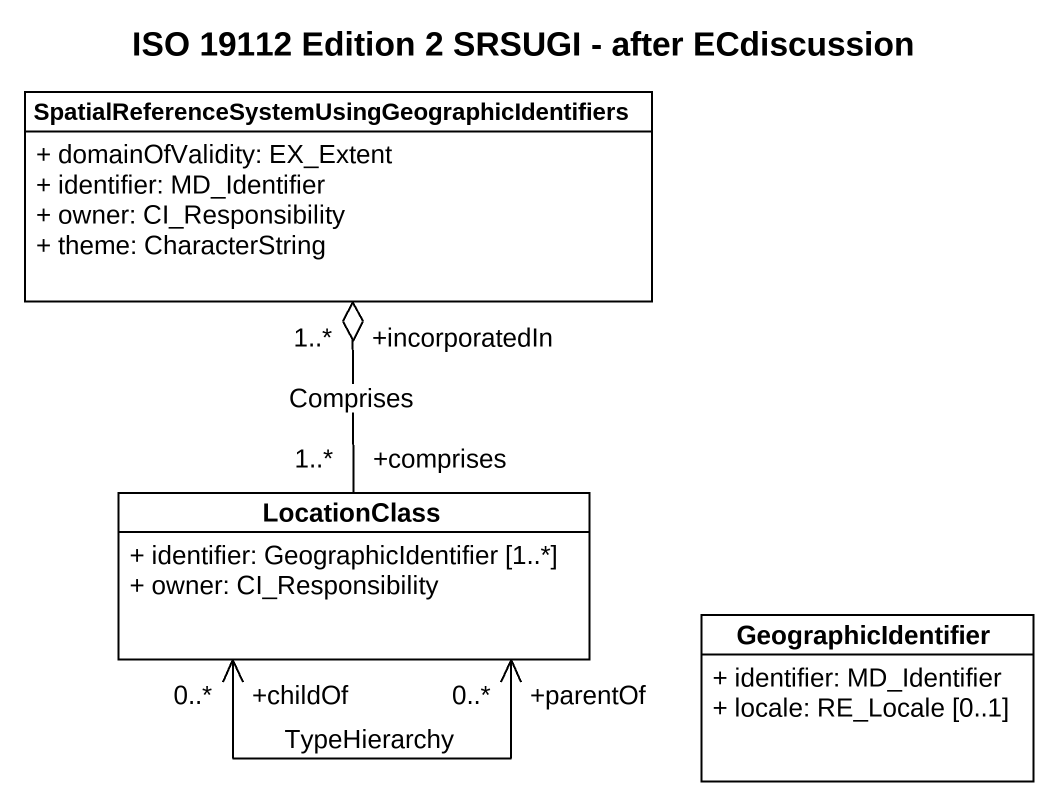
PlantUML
@startuml
title ISO 19112 Edition 2 SRSUGI - after ECdiscussion
hide circle
hide empty members
skinparam classAttributeIconSize 0
class "SpatialReferenceSystemUsingGeographicIdentifiers" as SpatialReferenceSystemUsingG #FFFFFF {
  + domainOfValidity: EX_Extent
  + identifier: MD_Identifier
  + owner: CI_Responsibility
  + theme: CharacterString
}
class LocationClass #FFFFFF {
  + identifier: GeographicIdentifier [1..*]
  + owner: CI_Responsibility
}
class GeographicIdentifier #FFFFFF {
  + identifier: MD_Identifier
  + locale: RE_Locale [0..1]
}
LocationClass "+comprises\n1..*" -up-o "+incorporatedIn\n1..*" SpatialReferenceSystemUsingG : Comprises
LocationClass "+childOf\n0..*" <--> "+parentOf\n0..*" LocationClass : TypeHierarchy
@enduml
